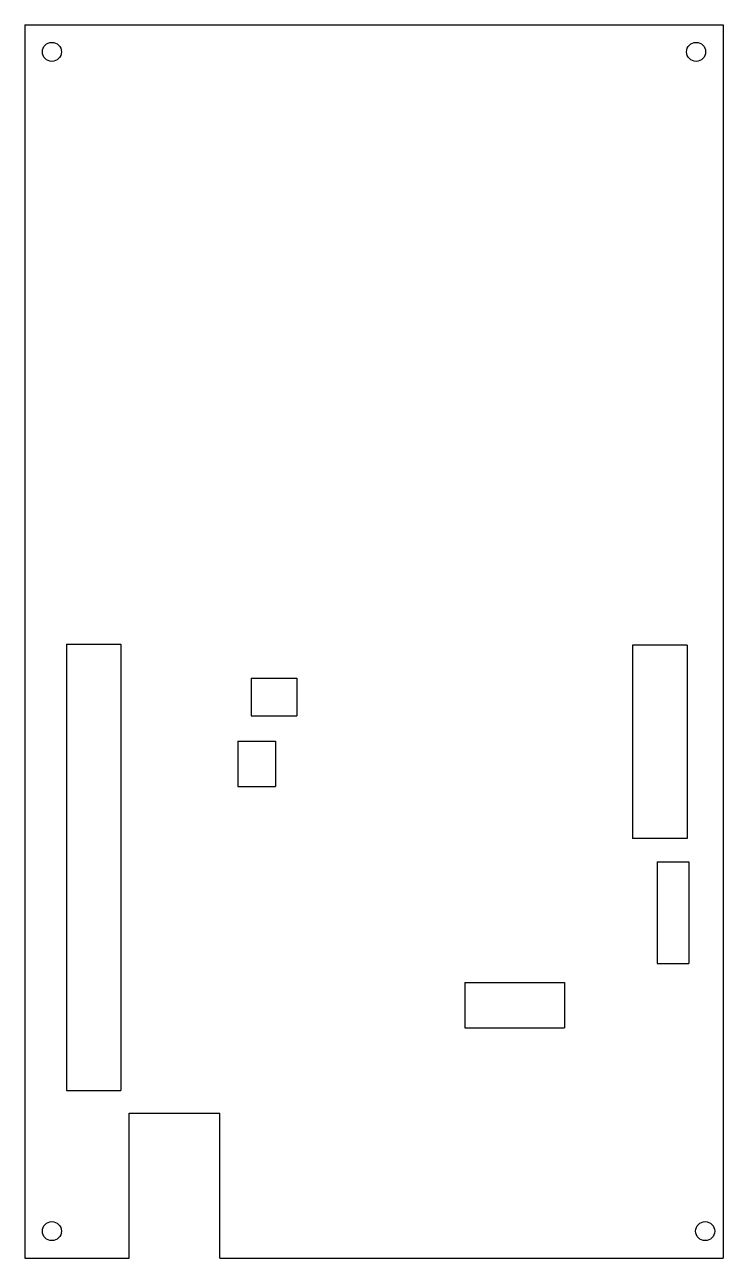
# Model space of a CAD drawing. Header units: millimetres. Extents: x 0 to 77, y -136 to 0.
import ezdxf

# ---------------------------------------------------------------- set-up
doc = ezdxf.new("R2010")
doc.units = ezdxf.units.MM

msp = doc.modelspace()

# ---------------------------------------------------------------- linework, layer by layer
at = {"color": 7, "linetype": 'Continuous', "lineweight": 25}
for p, q in [((0, 0), (77, 0)), ((0, 0), (0, -136)), ((77, 0), (77, -136)), ((4.6, -68.3), (10.6, -68.3)), ((4.6, -68.3), (4.6, -117.5)), ((10.6, -68.3), (10.6, -117.5)), ((67, -68.4), (67, -89.7)), ((73, -68.4), (67, -68.4)), ((73, -68.4), (73, -89.7)), ((24.98, -72.05), (29.98, -72.05)), ((24.98, -72.05), (24.98, -76.2)), ((29.98, -72.05), (29.98, -76.2)), ((24.98, -76.2), (29.98, -76.2)), ((23.5, -79), (27.65, -79)), ((23.5, -79), (23.5, -84)), ((27.65, -79), (27.65, -84)), ((23.5, -84), (27.65, -84)), ((73, -89.7), (67, -89.7)), ((69.7, -92.3), (73.2, -92.3)), ((69.7, -92.3), (69.7, -103.5)), ((73.2, -92.3), (73.2, -103.5)), ((69.7, -103.5), (73.2, -103.5)), ((48.5, -105.6), (59.5, -105.6)), ((48.5, -105.6), (48.5, -110.6)), ((59.5, -105.6), (59.5, -110.6)), ((48.5, -110.6), (59.5, -110.6)), ((4.6, -117.5), (10.6, -117.5)), ((11.5, -136), (11.5, -120)), ((11.5, -120), (21.5, -120)), ((21.5, -136), (21.5, -120)), ((0, -136), (11.5, -136)), ((21.5, -136), (77, -136))]:
    msp.add_line(p, q, dxfattribs=at)
for centre in [(3, -3), (74, -3), (3, -133), (75, -133)]:
    msp.add_circle(centre, 1.05, dxfattribs=at)

doc.saveas('drawing.dxf')
